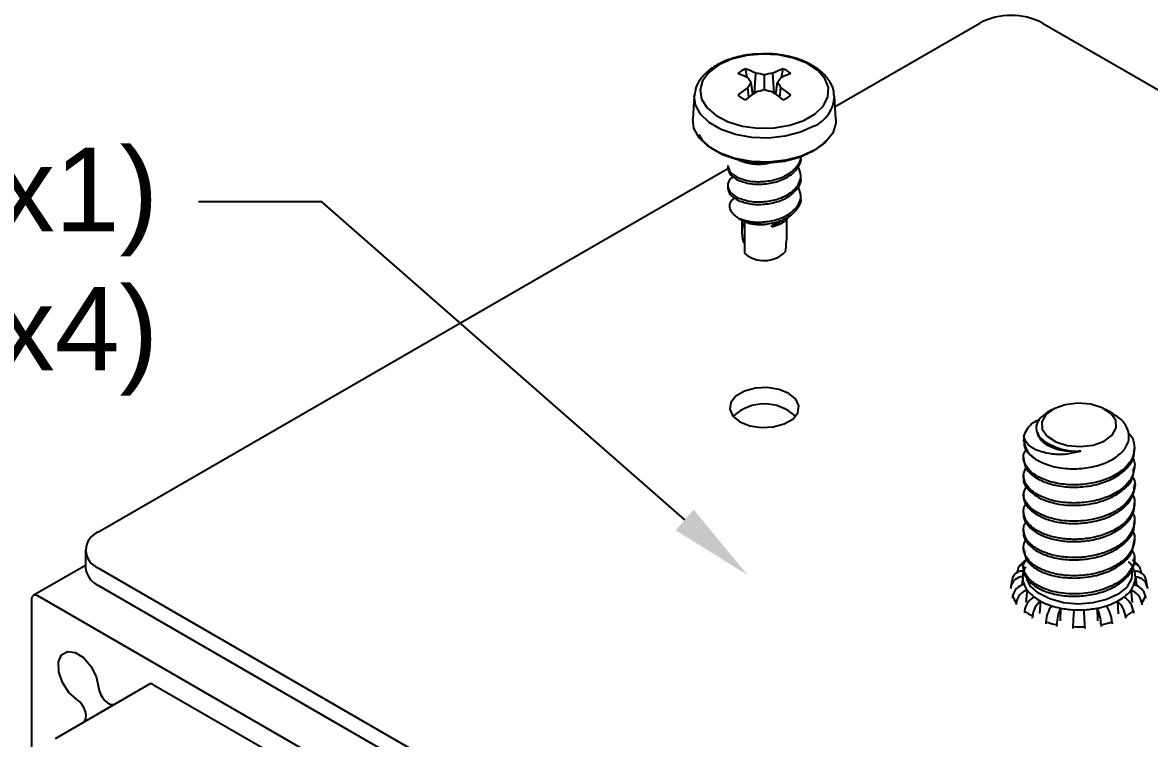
# Model space of a CAD drawing. Extents: x -4 to 14.5, y -14.9 to 0.3.
# Drawn here: x 6.115 to 8.647, y -7.224 to -5.616 of the extents above; entities that cross this region are included whole.
import ezdxf
from ezdxf import colors
from ezdxf.entities.mleader import LeaderData, LeaderLine
from ezdxf.math import Vec2, Vec3

# ---------------------------------------------------------------- set-up
doc = ezdxf.new("R2010")
doc.units = 0
doc.header["$LTSCALE"] = 0.5
doc.header["$MEASUREMENT"] = 0
for name, color, linetype in [('FAB DWG', 221, 'CONTINUOUS'), ('Hardware', 242, 'CONTINUOUS'), ('Housing', 150, 'CONTINUOUS'), ('Mounting', 4, 'CONTINUOUS')]:
    doc.layers.add(name, color=color, linetype=linetype)
doc.styles.add('LSAD_Standard', font='arial.ttf')

msp = doc.modelspace()

# ---------------------------------------------------------------- linework, layer by layer
at = {"layer": 'Hardware', "transparency": 16777216}
for p, q in [((7.6791, -5.7095), (7.6748, -5.7116)), ((7.7435, -5.7392), (7.7397, -5.7199)), ((7.8208, -5.7392), (7.8246, -5.7199)), ((7.76, -5.7744), (7.7631, -5.7295)), ((7.7822, -5.767), (7.7822, -5.7331)), ((7.8043, -5.7744), (7.8013, -5.7295)), ((7.7473, -5.7833), (7.745, -5.7619)), ((7.7566, -5.7768), (7.7528, -5.75)), ((7.8078, -5.7768), (7.8115, -5.75)), ((7.817, -5.7833), (7.8193, -5.7619)), ((7.6246, -5.7809), (7.6213, -5.8328)), ((7.943, -5.8328), (7.9397, -5.7809)), ((7.7002, -5.9368), (7.7002, -5.9424)), ((7.8642, -5.9651), (7.8642, -5.9594)), ((7.7002, -5.9821), (7.7002, -5.9878)), ((7.8642, -6.0104), (7.8642, -6.0048)), ((7.7243, -6.0552), (7.7362, -6.0621)), ((7.7315, -6.0594), (7.7315, -6.0851)), ((7.7373, -6.0655), (7.7373, -6.134)), ((7.8102, -6.0712), (7.7989, -6.0749)), ((7.7989, -6.0749), (7.7989, -6.072)), ((7.818, -6.0679), (7.8213, -6.066)), ((7.8328, -6.0851), (7.8328, -6.0566)), ((7.735, -6.1097), (7.7373, -6.1116))]:
    msp.add_line(p, q, dxfattribs=at)
at = {"layer": 'Hardware', "transparency": 16777216, "flags": 128}
for points in [[(7.68, -5.7108), (7.6578, -5.7273), (7.6434, -5.7465), (7.6378, -5.7672), (7.6412, -5.788), (7.6535, -5.8076), (7.6738, -5.8249), (7.701, -5.8388), (7.7332, -5.8483), (7.7686, -5.8528), (7.8048, -5.8522), (7.8395, -5.8463), (7.8707, -5.8357), (7.8963, -5.8209), (7.9147, -5.8029), (7.9248, -5.7828), (7.926, -5.7619), (7.9181, -5.7415), (7.9016, -5.7229), (7.8777, -5.7072), (7.8477, -5.6955), (7.8137, -5.6884), (7.7776, -5.6864), (7.7419, -5.6897), (7.7086, -5.698), (7.68, -5.7108)], [(7.8936, -5.8487), (7.8637, -5.8622), (7.8291, -5.8712), (7.7917, -5.8751), (7.7537, -5.8738), (7.7175, -5.8673), (7.6849, -5.8559), (7.6581, -5.8404), (7.6384, -5.8217), (7.6271, -5.8007), (7.6246, -5.7806)], [(7.943, -5.8328), (7.9429, -5.8419), (7.9359, -5.8639), (7.9199, -5.8843), (7.896, -5.902), (7.8654, -5.9158), (7.8301, -5.925), (7.7919, -5.929), (7.7531, -5.9277), (7.7161, -5.921), (7.6829, -5.9094), (7.6554, -5.8936), (7.6354, -5.8744), (7.6238, -5.853), (7.6213, -5.8328)], [(7.92, -5.8814), (7.9131, -5.8888), (7.8903, -5.9056), (7.8613, -5.9187), (7.8277, -5.9275), (7.7914, -5.9313), (7.7546, -5.93), (7.7194, -5.9237), (7.6878, -5.9127), (7.6617, -5.8976), (7.6426, -5.8794), (7.6355, -5.8683)], [(7.7989, -6.0749), (7.8164, -6.0688), (7.818, -6.0679)]]:
    msp.add_lwpolyline(points, dxfattribs=at)
at = {"layer": 'Hardware', "transparency": 16777216}
for centre, radius, start, end in [((7.7651, -5.784), 0.069, 111.6359, 128.3587), ((7.6359, -6.0058), 0.3042, 65.2833, 70.0448), ((7.9285, -6.0058), 0.3042, 109.9552, 114.7167), ((7.7992, -5.784), 0.069, 51.6413, 68.3641), ((7.5907, -6.0608), 0.3561, 64.3142, 68.3101), ((7.4258, -5.9924), 0.407, 36.5369, 38.3416), ((7.6902, -6.1624), 0.439, 77.9068, 80.4453), ((7.8741, -6.1624), 0.439, 99.5547, 102.0932), ((8.1385, -5.9924), 0.407, 141.6584, 143.4631), ((7.9736, -6.0608), 0.3561, 111.6899, 115.6858), ((7.9921, -6.1157), 0.4315, 124.9256, 128.697), ((8.0702, -6.2284), 0.5498, 123.9577, 126.9486), ((8.0612, -5.9609), 0.3735, 145.6307, 147.8096), ((7.9201, -6.2966), 0.5473, 104.5991, 106.676), ((7.6442, -6.2966), 0.5473, 73.324, 75.4009), ((7.4941, -6.2284), 0.5498, 53.0514, 56.0423), ((7.5032, -5.9609), 0.3735, 32.1904, 34.3693), ((7.5722, -6.1157), 0.4315, 51.303, 55.0744), ((7.7651, -5.7249), 0.069, 231.6413, 248.3641), ((7.7992, -5.7249), 0.069, 291.6359, 308.3587), ((7.8643, -5.7792), 0.0754, 292.8621, 358.3954), ((7.7799, -5.9499), 0.1191, 242.5703, 271.0525), ((7.7964, -5.9667), 0.1053, 271.3657, 277.5137), ((7.7817, -6.0823), 0.0681, 229.3682, 314.3594)]:
    msp.add_arc(centre, radius, start, end, dxfattribs=at)
for major_axis, ratio, start_param, end_param in [((-0.0422, 0.08), 0.350631, 0.102597, 0.959454), ((0.0259, 0.1288), 0.337709, 4.877825, 5.249943)]:
    msp.add_ellipse((7.7822, -6.1436), major_axis=major_axis, ratio=ratio, start_param=start_param, end_param=end_param, dxfattribs=at)
for points, knots in [([(7.7749, -5.6864), (7.7686, -5.6865), (7.7505, -5.6867), (7.7217, -5.6924), (7.6959, -5.7006), (7.6829, -5.7074), (7.6791, -5.7095)], [0, 0, 0, 0, 0.177961, 0.5158, 0.855643, 1, 1, 1, 1]), ([(7.9388, -5.7814), (7.9386, -5.7765), (7.938, -5.764), (7.9282, -5.7452), (7.9117, -5.7262), (7.8885, -5.71), (7.8598, -5.6972), (7.8268, -5.6889), (7.7978, -5.6852), (7.7804, -5.6861), (7.7749, -5.6864)], [0, 0, 0, 0, 0.085141, 0.216663, 0.35135, 0.492728, 0.638537, 0.785054, 0.931135, 1, 1, 1, 1]), ([(7.6748, -5.7116), (7.6702, -5.7145), (7.657, -5.7227), (7.6407, -5.7387), (7.6281, -5.7593), (7.6259, -5.7737), (7.6248, -5.7806)], [0, 0, 0, 0, 0.164805, 0.476929, 0.750163, 1, 1, 1, 1]), ([(7.7242, -5.9645), (7.7326, -5.9674), (7.7496, -5.9734), (7.7822, -5.9737), (7.8143, -5.9675), (7.842, -5.954), (7.8589, -5.9354), (7.8662, -5.9211), (7.8641, -5.9142), (7.8641, -5.9141)], [0, 0, 0, 0, 0.16544, 0.335307, 0.498332, 0.666697, 0.835062, 0.998088, 1, 1, 1, 1]), ([(7.7242, -5.9701), (7.7326, -5.9731), (7.7496, -5.9791), (7.7822, -5.9793), (7.8143, -5.9732), (7.842, -5.9597), (7.8589, -5.941), (7.8662, -5.9267), (7.8641, -5.9198), (7.8641, -5.9197)], [0, 0, 0, 0, 0.16544, 0.335307, 0.498332, 0.666697, 0.835062, 0.998088, 1, 1, 1, 1]), ([(7.7242, -5.9248), (7.7325, -5.9277), (7.7495, -5.9335), (7.7786, -5.9345), (7.7956, -5.9305), (7.8021, -5.9289)], [0, 0, 0, 0, 0.376756, 0.763592, 1, 1, 1, 1]), ([(7.7002, -5.9368), (7.7013, -5.9421), (7.7035, -5.9526), (7.7173, -5.9606), (7.7242, -5.9645)], [0, 0, 0, 0, 0.50377, 1, 1, 1, 1]), ([(7.7002, -5.9424), (7.7013, -5.9477), (7.7035, -5.9583), (7.7173, -5.9662), (7.7242, -5.9701)], [0, 0, 0, 0, 0.50377, 1, 1, 1, 1]), ([(7.7242, -6.0099), (7.7326, -6.0128), (7.7496, -6.0188), (7.7822, -6.0191), (7.8143, -6.0129), (7.8417, -5.9994), (7.8597, -5.9807), (7.8667, -5.9598), (7.8611, -5.9463), (7.8582, -5.9397)], [0, 0, 0, 0, 0.143024, 0.289875, 0.430811, 0.576363, 0.721916, 0.862852, 1, 1, 1, 1]), ([(7.7129, -5.9622), (7.7105, -5.9637), (7.7019, -5.9691), (7.6986, -5.9824), (7.7039, -5.9979), (7.7175, -6.0059), (7.7242, -6.0099)], [0, 0, 0, 0, 0.111298, 0.40203, 0.704962, 1, 1, 1, 1]), ([(7.7242, -6.0155), (7.7326, -6.0184), (7.7496, -6.0244), (7.7822, -6.0247), (7.8143, -6.0185), (7.842, -6.005), (7.8589, -5.9864), (7.8662, -5.9721), (7.8641, -5.9652), (7.8641, -5.9651)], [0, 0, 0, 0, 0.16544, 0.335307, 0.498332, 0.666697, 0.835062, 0.998088, 1, 1, 1, 1]), ([(7.7002, -5.9878), (7.7013, -5.9931), (7.7035, -6.0036), (7.7173, -6.0116), (7.7242, -6.0155)], [0, 0, 0, 0, 0.50377, 1, 1, 1, 1]), ([(7.725, -6.0556), (7.7334, -6.0585), (7.7502, -6.0642), (7.7824, -6.0644), (7.8143, -6.0583), (7.8417, -6.0448), (7.8597, -6.0261), (7.8667, -6.0052), (7.8611, -5.9917), (7.8582, -5.985)], [0, 0, 0, 0, 0.141267, 0.28602, 0.427722, 0.574064, 0.720407, 0.862108, 1, 1, 1, 1]), ([(7.725, -6.0556), (7.7197, -6.0519), (7.7089, -6.0446), (7.7034, -6.0309), (7.705, -6.0183), (7.7123, -6.0117), (7.7152, -6.0092)], [0, 0, 0, 0, 0.2742421, 0.5482544, 0.8213295, 1, 1, 1, 1]), ([(7.7821, -6.069), (7.7822, -6.069), (7.7928, -6.068), (7.8143, -6.0639), (7.8419, -6.0504), (7.8589, -6.0317), (7.8662, -6.0175), (7.8641, -6.0105), (7.8641, -6.0105)], [0, 0, 0, 0, 0.0033917, 0.2478243, 0.5002622, 0.7527002, 0.9971327, 1, 1, 1, 1]), ([(7.8383, -6.0504), (7.838, -6.0511), (7.8358, -6.056), (7.8263, -6.0638), (7.8155, -6.0687), (7.8102, -6.0712)], [0, 0, 0, 0, 0.074341, 0.54717, 1, 1, 1, 1]), ([(7.7365, -6.0616), (7.7393, -6.0632), (7.7461, -6.0669), (7.7625, -6.0695), (7.776, -6.0691), (7.7821, -6.069)], [0, 0, 0, 0, 0.2888276, 0.6803376, 1, 1, 1, 1]), ([(7.7989, -6.072), (7.8041, -6.07), (7.8119, -6.0669), (7.8172, -6.0617), (7.8189, -6.06)], [0, 0, 0, 0, 0.666313, 1, 1, 1, 1])]:
    msp.add_open_spline(points, degree=3, knots=knots, dxfattribs=at)
at = {"layer": 'Housing', "linetype": 'Continuous', "lineweight": 25, "transparency": 16777216}
for p, q in [((6.2568, -6.8351), (6.1396, -6.9027)), ((6.1355, -6.9119), (6.1355, -8.2039)), ((7.2339, -7.5297), (6.1496, -6.9037)), ((6.1891, -7.2238), (6.4, -7.102)), ((6.41, -7.103), (6.9869, -7.436))]:
    msp.add_line(p, q, dxfattribs=at)
at = {"layer": 'Housing', "linetype": 'Continuous', "lineweight": 25, "transparency": 16777216, "flags": 128}
for points in [[(6.2377, -7.1365), (6.2197, -7.1202), (6.2053, -7.0981), (6.197, -7.074), (6.1962, -7.052), (6.2029, -7.0358), (6.2161, -7.0281), (6.2335, -7.0304), (6.2522, -7.0422), (6.2689, -7.0614), (6.2809, -7.0849), (6.286, -7.1086)], [(6.286, -7.1086), (6.2873, -7.1164), (6.2903, -7.1244), (6.2947, -7.1321), (6.3002, -7.1387), (6.3063, -7.1437), (6.3125, -7.1468), (6.3184, -7.1477), (6.3234, -7.1462)], [(6.2516, -7.1877), (6.2553, -7.1841), (6.2575, -7.1786), (6.258, -7.1716), (6.2566, -7.1638), (6.2536, -7.1558), (6.2492, -7.1481), (6.2438, -7.1415), (6.2377, -7.1365)]]:
    msp.add_lwpolyline(points, dxfattribs=at)
at = {"layer": 'Housing', "linetype": 'Continuous', "lineweight": 25, "transparency": 16777216}
for centre, radius, start, end in [((6.1441, -6.9105), 0.00873, 50.7967, 189.214), ((6.4041, -7.1112), 0.0101, 54.3815, 114.3139)]:
    msp.add_arc(centre, radius, start, end, dxfattribs=at)
at = {"layer": 'Mounting', "linetype": 'Continuous', "lineweight": 25, "transparency": 16777216}
for p, q in [((7.9412, -5.8043), (8.266, -5.6168)), ((8.4074, -5.6168), (10.7631, -6.9767)), ((6.2861, -6.7598), (7.7004, -5.9433)), ((8.4295, -6.4849), (8.4186, -6.4912)), ((8.5652, -6.4942), (8.549, -6.4849)), ((8.3648, -6.5521), (8.3648, -6.5565)), ((8.6138, -6.5769), (8.6138, -6.5718)), ((8.3648, -6.5922), (8.3648, -6.5973)), ((8.3648, -6.633), (8.3648, -6.6381)), ((8.6138, -6.6177), (8.6138, -6.6126)), ((8.6138, -6.6585), (8.6138, -6.6534)), ((8.3648, -6.6738), (8.3648, -6.6789)), ((8.6138, -6.6994), (8.6138, -6.6943)), ((8.3648, -6.7147), (8.3648, -6.7198)), ((8.6138, -6.7402), (8.6138, -6.7351)), ((8.3648, -6.7555), (8.3648, -6.7606)), ((8.6138, -6.781), (8.6138, -6.7759)), ((6.2568, -6.8006), (6.2568, -6.8396)), ((8.3648, -6.7963), (8.3648, -6.8014)), ((8.6138, -6.8218), (8.6138, -6.8167)), ((6.2861, -6.8414), (8.6418, -8.2013)), ((8.3506, -6.847), (8.3503, -6.851)), ((8.3626, -6.8604), (8.3605, -6.8798)), ((8.3648, -6.8372), (8.3648, -6.8422)), ((8.6159, -6.8608), (8.618, -6.8803)), ((8.6282, -6.8474), (8.6286, -6.8514)), ((6.2861, -6.8804), (8.6418, -8.2404)), ((8.3362, -6.8828), (8.3357, -6.8869)), ((8.3364, -6.8791), (8.336, -6.8832)), ((8.34, -6.8631), (8.3365, -6.8788)), ((8.6426, -6.8832), (8.6421, -6.8791)), ((8.6424, -6.8833), (8.6428, -6.8873)), ((8.34, -6.9042), (8.3395, -6.9084)), ((8.3725, -6.8903), (8.3699, -6.9177)), ((8.6057, -6.8907), (8.6084, -6.9181)), ((8.6384, -6.9047), (8.6388, -6.9088)), ((8.3481, -6.9189), (8.3477, -6.9231)), ((8.3667, -6.9376), (8.3664, -6.9418)), ((8.4026, -6.9152), (8.4007, -6.9432)), ((8.4477, -6.931), (8.4468, -6.9593)), ((8.5302, -6.9311), (8.5311, -6.9594)), ((8.5754, -6.9155), (8.5774, -6.9435)), ((8.6301, -6.9193), (8.6305, -6.9235)), ((8.3845, -6.9491), (8.3842, -6.9533)), ((8.4147, -6.9618), (8.4144, -6.9661)), ((8.5631, -6.962), (8.5634, -6.9663)), ((8.5934, -6.9494), (8.5937, -6.9537)), ((8.6113, -6.938), (8.6117, -6.9422)), ((8.439, -6.9681), (8.4389, -6.9724)), ((8.4755, -6.9726), (8.4755, -6.977)), ((8.5022, -6.9727), (8.5022, -6.977)), ((8.5387, -6.9683), (8.5389, -6.9726))]:
    msp.add_line(p, q, dxfattribs=at)
at = {"layer": 'Mounting', "linetype": 'Continuous', "lineweight": 25, "transparency": 16777216, "flags": 128}
for points in [[(7.727, -6.5123), (7.7492, -6.5213), (7.7754, -6.5253), (7.8023, -6.5239), (7.8269, -6.5173), (7.8461, -6.5063), (7.8575, -6.4921), (7.8599, -6.4765), (7.8529, -6.4614), (7.8373, -6.4486), (7.8151, -6.4396), (7.789, -6.4356), (7.762, -6.437), (7.7374, -6.4436), (7.7183, -6.4546), (7.7068, -6.4688), (7.7045, -6.4844), (7.7115, -6.4995), (7.727, -6.5123)], [(8.572, -6.5094), (8.561, -6.4937), (8.5415, -6.4811), (8.5156, -6.4731), (8.4865, -6.4707), (8.4578, -6.4741), (8.4329, -6.4831), (8.4148, -6.4964), (8.4056, -6.5125), (8.4066, -6.5294), (8.4175, -6.5451), (8.4371, -6.5578), (8.4629, -6.5658), (8.492, -6.5682), (8.5207, -6.5647), (8.5456, -6.5558), (8.5638, -6.5424), (8.5729, -6.5263), (8.572, -6.5094)], [(8.6085, -6.8474), (8.6069, -6.8652), (8.5963, -6.8836), (8.5772, -6.8996), (8.5513, -6.9118), (8.5204, -6.9195), (8.4871, -6.9218), (8.454, -6.9188), (8.4236, -6.9105), (8.3984, -6.8977), (8.3804, -6.8814), (8.372, -6.8662)]]:
    msp.add_lwpolyline(points, dxfattribs=at)
at = {"layer": 'Mounting', "linetype": 'Continuous', "lineweight": 25, "transparency": 16777216}
for centre, radius, start, end in [((8.3367, -5.7533), 0.1537, 62.6097, 117.3903), ((7.7822, -6.5757), 0.1033, 47.1431, 132.8569), ((8.4193, -6.5502), 0.0541, 173.6101, 239.9143), ((6.3016, -6.8006), 0.0437, 110.7834, 249.2166), ((8.3685, -6.8486), 0.0179, 99.6637, 174.848), ((8.6102, -6.8492), 0.0181, 5.4424, 85.1158), ((6.3069, -6.8346), 0.0503, 185.6948, 245.6253), ((8.3633, -6.8881), 0.0277, 91.4583, 168.9967), ((8.363, -6.8725), 0.0249, 85.4251, 157.8628), ((8.4064, -6.8621), 0.0439, 160.9625, 177.8663), ((8.4065, -6.8618), 0.0439, 178.2117, 201.8908), ((8.4135, -6.8645), 0.0514, 149.4187, 160.9314), ((8.5719, -6.8618), 0.044, 337.6009, 1.2279), ((8.5722, -6.862), 0.0437, 1.5805, 18.5219), ((8.6156, -6.873), 0.0249, 21.6902, 94.3884), ((8.6151, -6.8886), 0.0278, 11.0091, 88.3294), ((8.3875, -6.8846), 0.0514, 173.6504, 177.9896), ((8.3721, -6.9102), 0.0327, 101.1566, 169.4692), ((8.4166, -6.8578), 0.0548, 201.8563, 216.4296), ((8.5616, -6.8575), 0.0552, 323.1512, 337.646), ((8.6062, -6.9107), 0.0328, 10.5051, 78.6167), ((8.5911, -6.8846), 0.0513, 1.4646, 6.2315), ((8.4014, -6.8796), 0.0662, 201.8563, 216.4296), ((8.3842, -6.9249), 0.0365, 108.5997, 170.5288), ((8.4096, -6.9432), 0.0433, 120.1388, 172.6173), ((8.4344, -6.8441), 0.0772, 216.709, 232.9326), ((8.4545, -6.8186), 0.1096, 232.6054, 241.7747), ((8.5236, -6.8178), 0.1106, 297.9636, 307.0801), ((8.5436, -6.8436), 0.078, 306.7545, 322.8759), ((8.5682, -6.9435), 0.0434, 7.3309, 59.5831), ((8.5939, -6.9254), 0.0367, 9.4306, 71.1562), ((8.5767, -6.8793), 0.0667, 323.1512, 337.646), ((8.4472, -6.8323), 0.1325, 232.6054, 241.7747), ((8.4345, -6.9541), 0.0503, 129.4116, 174.294), ((8.4721, -6.7853), 0.1473, 241.8578, 252.3968), ((8.483, -6.9659), 0.0684, 144.0763, 176.5445), ((8.4835, -6.751), 0.1835, 252.2317, 258.7347), ((8.538, -6.9717), 0.0991, 155.7433, 177.9211), ((8.4885, -6.7258), 0.2092, 258.7412, 267.0801), ((8.8292, -6.9758), 0.3537, 173.3315, 179.4859), ((8.4893, -6.7159), 0.2191, 267.0207, 272.7973), ((8.4899, -6.7253), 0.2097, 272.7389, 281.065), ((8.1256, -6.9758), 0.3766, 0.4822, 6.2622), ((8.4948, -6.7502), 0.1843, 281.0707, 287.5538), ((8.4382, -6.9718), 0.1006, 2.0393, 23.8745), ((8.506, -6.7844), 0.1483, 287.3906, 297.8819), ((8.4942, -6.9661), 0.0691, 3.4086, 35.5704), ((8.5431, -6.9544), 0.0505, 5.653, 50.2803), ((8.4823, -6.7506), 0.2218, 252.2317, 258.7347), ((8.4959, -6.7496), 0.2228, 281.0707, 287.5538), ((8.5307, -6.8313), 0.1337, 297.9636, 307.0801), ((8.4893, -6.7081), 0.2649, 267.0207, 272.7973)]:
    msp.add_arc(centre, radius, start, end, dxfattribs=at)
for points, knots in [([(8.3655, -6.5442), (8.3701, -6.5333), (8.376, -6.5189), (8.3957, -6.5095), (8.4004, -6.5072)], [0, 0, 0, 0, 0.761983, 1, 1, 1, 1]), ([(8.3921, -6.597), (8.4024, -6.6022), (8.4229, -6.6124), (8.4634, -6.6189), (8.5051, -6.6175), (8.5438, -6.6082), (8.5752, -6.5918), (8.5959, -6.5708), (8.6037, -6.5469), (8.5978, -6.5236), (8.5839, -6.5053), (8.5694, -6.4977), (8.5646, -6.4952)], [0, 0, 0, 0, 0.111322, 0.2225, 0.330296, 0.438158, 0.543247, 0.647543, 0.750183, 0.850932, 0.951118, 1, 1, 1, 1]), ([(8.4188, -6.4915), (8.4123, -6.4958), (8.3989, -6.5049), (8.3914, -6.5223), (8.3945, -6.54), (8.4073, -6.555), (8.4211, -6.5618), (8.427, -6.5647)], [0, 0, 0, 0, 0.201066, 0.418309, 0.629443, 0.84065, 1, 1, 1, 1]), ([(8.5989, -6.5362), (8.601, -6.5383), (8.6099, -6.5473), (8.6149, -6.5659), (8.6125, -6.5901), (8.5978, -6.6128), (8.5731, -6.6319), (8.5406, -6.6461), (8.5032, -6.6538), (8.4645, -6.6549), (8.4282, -6.6492), (8.3976, -6.6375), (8.3754, -6.6212), (8.3646, -6.6019), (8.3631, -6.5856), (8.3692, -6.577), (8.3708, -6.5747)], [0, 0, 0, 0, 0.024225, 0.10215, 0.181697, 0.260678, 0.33899, 0.418755, 0.496766, 0.576136, 0.655373, 0.733476, 0.813256, 0.89143, 0.970574, 1, 1, 1, 1]), ([(8.4932, -6.5786), (8.4824, -6.5813), (8.4609, -6.5867), (8.4288, -6.5859), (8.3999, -6.5796), (8.3775, -6.568), (8.3675, -6.5547), (8.366, -6.5467), (8.3655, -6.5442)], [0, 0, 0, 0, 0.172316, 0.344636, 0.518669, 0.716526, 0.914165, 1, 1, 1, 1]), ([(8.3662, -6.5565), (8.3659, -6.5597), (8.3651, -6.5685), (8.3738, -6.583), (8.386, -6.5923), (8.3921, -6.597)], [0, 0, 0, 0, 0.21665, 0.603915, 1, 1, 1, 1]), ([(8.4932, -6.5786), (8.4814, -6.579), (8.4603, -6.5797), (8.4332, -6.5731), (8.4129, -6.5634), (8.401, -6.5507), (8.3959, -6.5409), (8.3973, -6.5362), (8.3973, -6.5362)], [0, 0, 0, 0, 0.236552, 0.425434, 0.616814, 0.808787, 0.997263, 1, 1, 1, 1]), ([(8.3651, -6.5973), (8.3659, -6.6035), (8.3677, -6.6165), (8.3845, -6.6343), (8.4106, -6.6486), (8.4444, -6.6578), (8.4821, -6.6603), (8.5207, -6.6562), (8.5562, -6.6454), (8.5856, -6.6288), (8.6053, -6.6079), (8.6144, -6.5897), (8.6129, -6.5793), (8.6126, -6.5769)], [0, 0, 0, 0, 0.09056, 0.188766, 0.287069, 0.383742, 0.482572, 0.579559, 0.677456, 0.775986, 0.87254, 0.971297, 1, 1, 1, 1]), ([(8.427, -6.5647), (8.4302, -6.5662), (8.4413, -6.5716), (8.4637, -6.5778), (8.4836, -6.5784), (8.4932, -6.5786)], [0, 0, 0, 0, 0.174008, 0.603145, 1, 1, 1, 1]), ([(8.6095, -6.5935), (8.61, -6.5943), (8.6152, -6.6025), (8.6145, -6.62), (8.606, -6.6436), (8.5855, -6.6645), (8.5563, -6.6812), (8.5206, -6.6919), (8.4821, -6.696), (8.4443, -6.6935), (8.4107, -6.6843), (8.3843, -6.67), (8.3682, -6.6518), (8.3624, -6.6328), (8.3677, -6.6212), (8.3701, -6.616)], [0, 0, 0, 0, 0.008722, 0.092386, 0.177278, 0.260277, 0.344974, 0.429128, 0.512498, 0.597454, 0.680554, 0.765057, 0.849475, 0.932634, 1, 1, 1, 1]), ([(8.3652, -6.6382), (8.3651, -6.6385), (8.3617, -6.6475), (8.3742, -6.6661), (8.403, -6.6874), (8.4485, -6.7002), (8.4999, -6.701), (8.5501, -6.6898), (8.5892, -6.6678), (8.6119, -6.6419), (8.6115, -6.6244), (8.6113, -6.6176)], [0, 0, 0, 0, 0.0058828, 0.135046, 0.2665841, 0.3958119, 0.5272426, 0.6566036, 0.7878528, 0.9174149, 1, 1, 1, 1]), ([(8.3651, -6.679), (8.365, -6.6794), (8.3635, -6.6857), (8.3692, -6.6982), (8.3827, -6.7144), (8.4051, -6.7276), (8.4335, -6.737), (8.4661, -6.7415), (8.5003, -6.7406), (8.5338, -6.7345), (8.5639, -6.7233), (8.5886, -6.7076), (8.6055, -6.6889), (8.6138, -6.6718), (8.6129, -6.6616), (8.6126, -6.6585)], [0, 0, 0, 0, 0.007186, 0.09298, 0.180246, 0.267908, 0.353612, 0.441105, 0.528586, 0.614292, 0.701963, 0.789214, 0.875016, 0.962815, 1, 1, 1, 1]), ([(8.6091, -6.6361), (8.6103, -6.6379), (8.6178, -6.6497), (8.612, -6.6742), (8.5901, -6.7034), (8.5499, -6.7256), (8.5, -6.7367), (8.4484, -6.7359), (8.4033, -6.7231), (8.3732, -6.7018), (8.3609, -6.677), (8.3685, -6.6621), (8.3718, -6.6557)], [0, 0, 0, 0, 0.020327, 0.132948, 0.244338, 0.357178, 0.468395, 0.581392, 0.692494, 0.805583, 0.91663, 1, 1, 1, 1]), ([(8.6094, -6.6761), (8.6105, -6.6781), (8.615, -6.6868), (8.614, -6.7036), (8.6059, -6.7246), (8.5885, -6.7434), (8.564, -6.759), (8.5338, -6.7703), (8.5003, -6.7763), (8.4661, -6.7772), (8.4335, -6.7728), (8.4051, -6.7633), (8.3829, -6.7501), (8.3685, -6.7339), (8.3638, -6.7161), (8.3646, -6.7034), (8.3694, -6.6974), (8.3698, -6.697)], [0, 0, 0, 0, 0.021599, 0.096399, 0.17191, 0.245704, 0.320744, 0.396145, 0.469857, 0.545094, 0.620343, 0.694052, 0.769445, 0.844498, 0.918285, 0.99379, 1, 1, 1, 1]), ([(8.3652, -6.7198), (8.365, -6.7204), (8.3635, -6.7267), (8.3694, -6.7393), (8.383, -6.7554), (8.4055, -6.7686), (8.434, -6.778), (8.4666, -6.7823), (8.5008, -6.7814), (8.5343, -6.7752), (8.5643, -6.7639), (8.589, -6.7482), (8.6057, -6.7294), (8.6139, -6.7125), (8.6129, -6.7023), (8.6126, -6.6994)], [0, 0, 0, 0, 0.0084458, 0.0942247, 0.1815209, 0.2691645, 0.3548642, 0.4423816, 0.5298388, 0.6155522, 0.7032415, 0.7904629, 0.876283, 0.9640941, 1, 1, 1, 1]), ([(8.6094, -6.7169), (8.6104, -6.7188), (8.615, -6.7275), (8.6141, -6.7441), (8.6061, -6.7651), (8.5888, -6.7839), (8.5644, -6.7996), (8.5343, -6.811), (8.5008, -6.8171), (8.4666, -6.8181), (8.434, -6.8137), (8.4055, -6.8043), (8.3832, -6.7911), (8.3686, -6.7749), (8.3638, -6.7572), (8.3646, -6.7444), (8.3694, -6.7383), (8.3699, -6.7378)], [0, 0, 0, 0, 0.020689, 0.095443, 0.170949, 0.244743, 0.319742, 0.395143, 0.468845, 0.544047, 0.6193, 0.69299, 0.768352, 0.843415, 0.917174, 0.992653, 1, 1, 1, 1]), ([(8.3652, -6.7606), (8.3651, -6.7613), (8.3636, -6.7677), (8.3695, -6.7803), (8.3833, -6.7964), (8.4059, -6.8096), (8.4344, -6.8189), (8.4671, -6.8232), (8.5013, -6.8222), (8.5347, -6.8159), (8.5647, -6.8045), (8.5893, -6.7888), (8.6058, -6.7699), (8.6139, -6.7531), (8.6129, -6.743), (8.6127, -6.7402)], [0, 0, 0, 0, 0.009705, 0.095471, 0.182796, 0.270421, 0.356118, 0.443659, 0.531091, 0.616813, 0.70452, 0.791711, 0.87755, 0.965373, 1, 1, 1, 1]), ([(8.6094, -6.7577), (8.6104, -6.7595), (8.615, -6.7681), (8.6141, -6.7847), (8.6063, -6.8056), (8.5891, -6.8245), (8.5648, -6.8402), (8.5347, -6.8517), (8.5013, -6.8579), (8.4671, -6.8589), (8.4344, -6.8546), (8.4058, -6.8453), (8.3835, -6.8322), (8.3688, -6.816), (8.3638, -6.7983), (8.3645, -6.7854), (8.3694, -6.7793), (8.3699, -6.7786)], [0, 0, 0, 0, 0.0197786, 0.0944867, 0.169987, 0.2437821, 0.3187394, 0.39414, 0.4678341, 0.5429989, 0.6182568, 0.6919297, 0.7672598, 0.8423325, 0.9160641, 0.9915168, 1, 1, 1, 1]), ([(8.3667, -6.8013), (8.367, -6.808), (8.3678, -6.8237), (8.393, -6.8452), (8.4339, -6.8609), (8.4845, -6.8653), (8.536, -6.8577), (8.5792, -6.8385), (8.6086, -6.8116), (8.6116, -6.7909), (8.613, -6.7809)], [0, 0, 0, 0, 0.096902, 0.228181, 0.357465, 0.488904, 0.618074, 0.749598, 0.878725, 1, 1, 1, 1]), ([(8.6089, -6.8015), (8.6108, -6.8057), (8.6176, -6.8203), (8.6075, -6.8467), (8.5797, -6.8742), (8.5359, -6.8934), (8.4845, -6.901), (8.4341, -6.8966), (8.3923, -6.8809), (8.3681, -6.8576), (8.3608, -6.8358), (8.3686, -6.8249), (8.3705, -6.8221)], [0, 0, 0, 0, 0.046654, 0.162121, 0.275473, 0.39093, 0.504321, 0.619704, 0.733194, 0.848436, 0.962085, 1, 1, 1, 1]), ([(8.3696, -6.8223), (8.3654, -6.826), (8.36, -6.8307), (8.3555, -6.8361), (8.3545, -6.8373)], [0, 0, 0, 0, 0.77798, 1, 1, 1, 1]), ([(8.3654, -6.8423), (8.3652, -6.8431), (8.3633, -6.8504), (8.3709, -6.8647), (8.3884, -6.8822), (8.4166, -6.8957), (8.4512, -6.9037), (8.4894, -6.905), (8.5277, -6.8997), (8.5623, -6.8877), (8.5903, -6.8701), (8.6078, -6.8485), (8.6153, -6.8315), (8.6134, -6.8227), (8.6132, -6.8219)], [0, 0, 0, 0, 0.012208, 0.108754, 0.207347, 0.305156, 0.402239, 0.501064, 0.597702, 0.696085, 0.794219, 0.891029, 0.989882, 1, 1, 1, 1]), ([(8.6002, -6.8271), (8.6003, -6.8271), (8.6005, -6.8272), (8.601, -6.8274), (8.6019, -6.8282), (8.6048, -6.8312), (8.609, -6.8374), (8.6112, -6.8431), (8.6125, -6.8465)], [0, 0, 0, 0, 0.010311, 0.02349, 0.047791, 0.129466, 0.481579, 1, 1, 1, 1]), ([(8.6244, -6.8378), (8.6208, -6.8337), (8.6162, -6.8284), (8.6106, -6.8237), (8.6094, -6.8227)], [0, 0, 0, 0, 0.782274, 1, 1, 1, 1]), ([(8.6417, -6.879), (8.6413, -6.8754), (8.6409, -6.8702), (8.6393, -6.8653), (8.6388, -6.8638)], [0, 0, 0, 0, 0.697432, 1, 1, 1, 1])]:
    msp.add_open_spline(points, degree=3, knots=knots, dxfattribs=at)

# ---------------------------------------------------------------- leaders
at = {"layer": 'FAB DWG', "ltscale": 0.5, "transparency": 16777216}
ml = msp.add_multileader_mtext('Standard', dxfattribs=at)
ml.set_content('\\A1;BK01415 (x1)\\PHW08380 (x4)', color=256, style='LSAD_Standard')
ml.set_leader_properties()
ml.build(insert=Vec2(0, 0))
ml.multileader.update_dxf_attribs({"text_left_attachment_type": 2, "dogleg_length": 0.36, "arrow_head_size": 0.1875})
ctx = ml.context
ctx.base_point, ctx.char_height, ctx.arrow_head_size, ctx.landing_gap_size, ctx.plane_origin = Vec3(4.6725, -6.1778), 0.1875, 0.1875, 0.09, Vec3(8.9269, 7.9797)
ctx.left_attachment, ctx.text_align_type = 2, 2
notes = []
notes.append((ctx, [(1, (1, 1, 0), (6.788, -6.0183), (-1, 0), 0.2772, [(0, [(7.7442, -6.8566)], 0, [])])]))
ctx.mtext.insert, ctx.mtext.width, ctx.mtext.defined_height, ctx.mtext.alignment, ctx.mtext.flow_direction = Vec3(6.4207, -5.897), 2.351815, 0.6491, 3, 5
for ctx, leaders in notes:
    for number, flags, end, landing, length, lines in leaders:
        leader = LeaderData()
        leader.index, (leader.has_last_leader_line, leader.has_dogleg_vector, leader.attachment_direction) = number, flags
        leader.last_leader_point, leader.dogleg_vector, leader.dogleg_length = Vec3(end), Vec3(landing), length
        for number, points, colour, breaks in lines:
            line = LeaderLine()
            line.index, line.vertices, line.color, line.breaks = number, Vec3.list(points), colors.encode_raw_color(colour), breaks
            leader.lines.append(line)
        ctx.leaders.append(leader)

doc.saveas('drawing.dxf')
